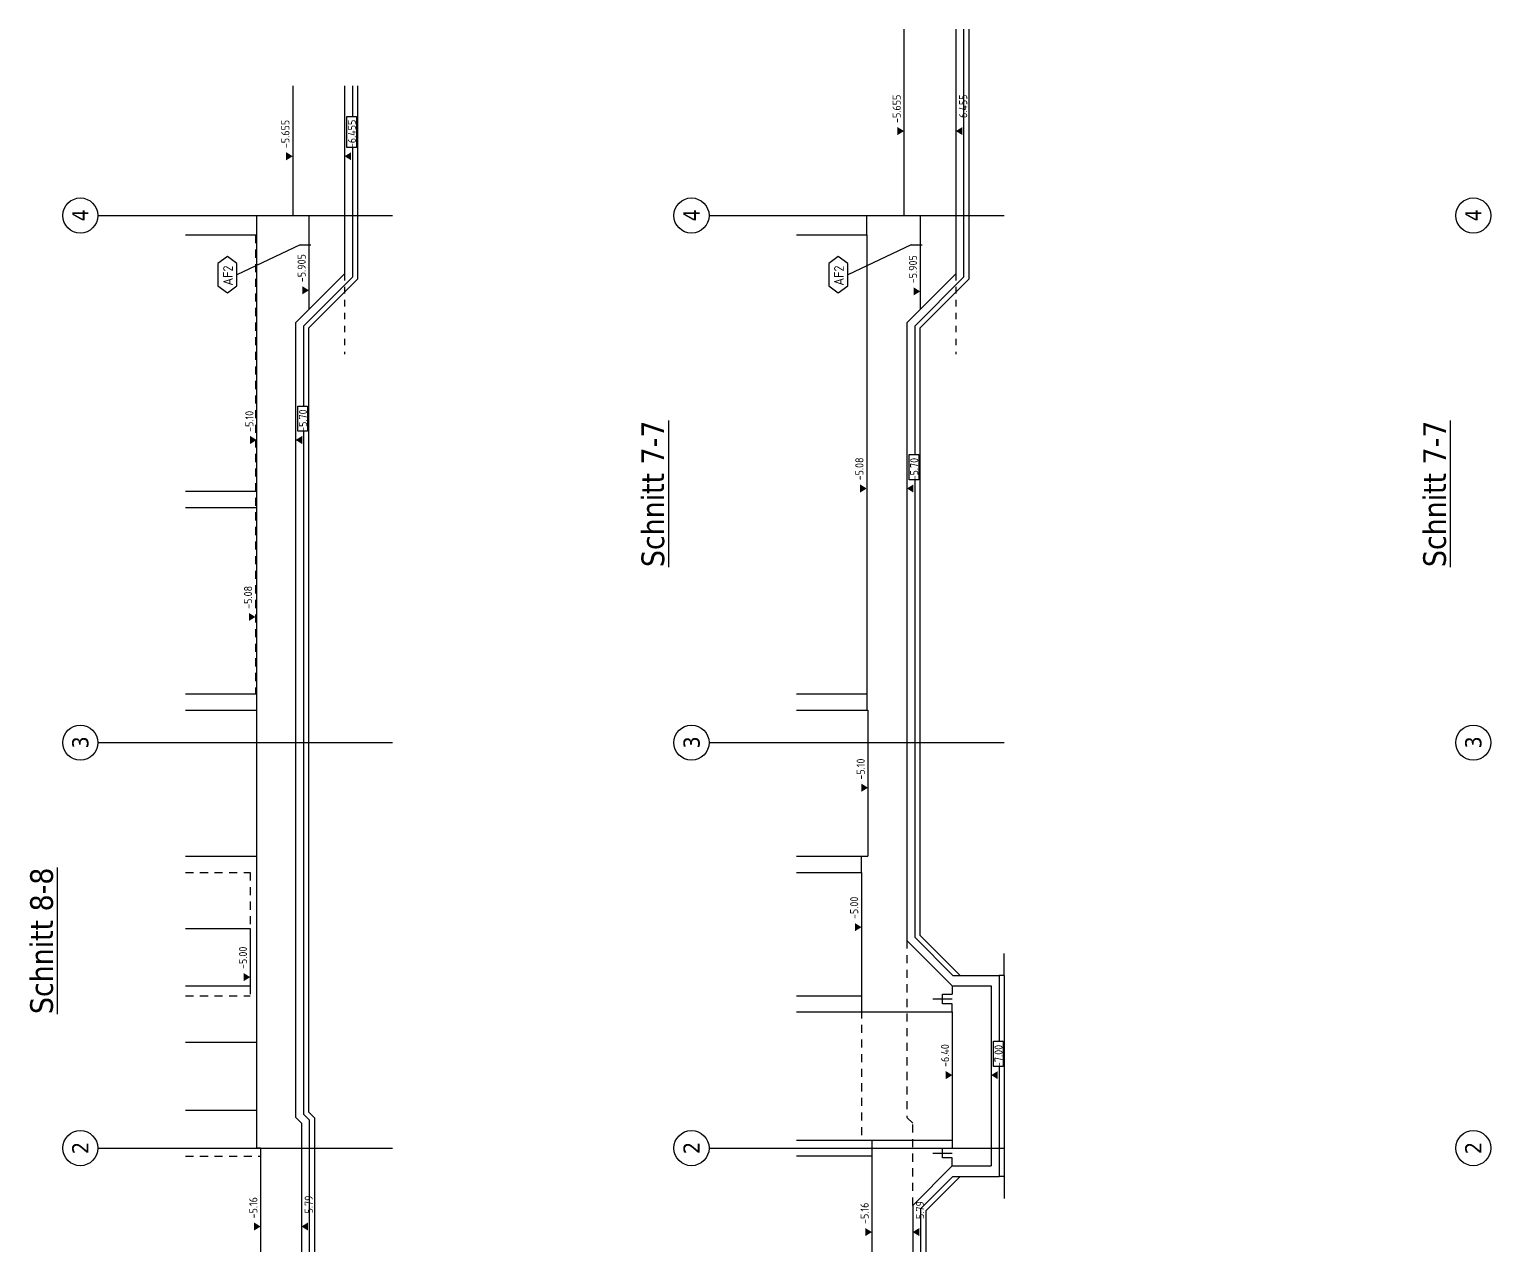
# Model space of a CAD drawing. Extents: x -28 to 85, y -37 to 54.
# Drawn here: x -28.46 to -5.93, y 1.14 to 19.98 of the extents above; entities that cross this region are included whole.
import ezdxf

# ---------------------------------------------------------------- set-up
doc = ezdxf.new("R2010")
doc.units = 0
doc.header["$LTSCALE"] = 0.5
for name, pattern in [('AUSGEZOGEN', [1000.01, 1000, 0.01]), ('DASHED', [0.75, 0.5, -0.25]), ('DOT', [0.175, 0.05, -0.125]), ('HIDDEN', [0.375, 0.25, -0.125]), ('VERDECKT', [0.375, 0.25, -0.125])]:
    doc.linetypes.add(name, pattern=pattern)
for name, color, linetype in [('ACHSEN', 7, 'Continuous'), ('AFB', 7, 'Continuous'), ('AFU', 7, 'Continuous'), ('BETON', 7, 'Continuous'), ('HILFE', 7, 'Continuous'), ('koten', 7, 'Continuous'), ('OBJEKT', 7, 'Continuous'), ('SFP_Achsen', 7, 'Continuous'), ('TEXT', 7, 'Continuous'), ('VERDECKT', 7, 'Continuous')]:
    doc.layers.add(name, color=color, linetype=linetype)
doc.layers.add('NOPLOT', color=7, linetype='Continuous', plot=False)
doc.styles.add('helv', font='tahoma.ttf')
doc.styles.add('txt', font='isocp.shx')
doc.linetypes.add('AFU_50K', pattern='A,0.15,["/",Standard,S=0.2,R=0,X=-0.01,Y=-0.1],0.07,["/",Standard,S=0.2,R=0,X=-0.01,Y=-0.1],0.15', length=0.37)
doc.linetypes.add('AFU_50M', pattern='A,0.45,["/",Standard,S=0.2,R=0,X=-0.01,Y=-0.1],0.07,["/",Standard,S=0.2,R=0,X=-0.01,Y=-0.1],0.45', length=0.97)

# ---------------------------------------------------------------- blocks, each defined once
blk = doc.blocks.new('okrd_o')
at = {"layer": 'koten', "color": 7, "linetype": 'Continuous'}
blk.add_solid([(-0.125, 0.202), (0.125, 0.202), (0, 0)], dxfattribs=at)
at = {"layer": 'koten', "style": 'txt'}
blk.add_attdef('OKRD', (0.25, 0.1), '', height=0.25, dxfattribs=at)
blk = doc.blocks.new('okrd_u')
at = {"layer": 'koten', "color": 7, "linetype": 'Continuous'}
blk.add_solid([(-0.125, -0.202), (0.125, -0.202), (0, 0)], dxfattribs=at)
at = {"layer": 'koten', "style": 'txt'}
blk.add_attdef('OKRD', (0.25, -0.35), '', height=0.25, dxfattribs=at)

msp = doc.modelspace()

# ---------------------------------------------------------------- linework, layer by layer
at = {"layer": 'ACHSEN', "color": 140, "linetype": 'AUSGEZOGEN'}
for p, q in [((-27.40077, 17.11339), (-22.85893, 17.11339)), ((-17.9779, 17.11339), (-13.4279, 17.11339)), ((-27.40077, 8.98839), (-22.85893, 8.98839)), ((-17.9779, 8.98839), (-13.4279, 8.98839)), ((-27.40077, 2.73839), (-22.85893, 2.73839)), ((-17.9779, 2.73839), (-13.4279, 2.73839))]:
    msp.add_line(p, q, dxfattribs=at)
at = {"layer": 'AFB', "color": 1, "linetype": 'AUSGEZOGEN'}
for p, q in [((-24.28277, 16.66339), (-24.11577, 16.66339)), ((-14.8599, 16.66339), (-14.6929, 16.66339))]:
    msp.add_line(p, q, dxfattribs=at)
for points in [[(-25.55086, 16.03005), (-25.40302, 15.9216), (-25.25519, 16.03005), (-25.25519, 16.37166), (-25.40302, 16.48011), (-25.55086, 16.37166)], [(-16.13299, 16.03005), (-15.98515, 15.9216), (-15.83732, 16.03005), (-15.83732, 16.37166), (-15.98515, 16.48011), (-16.13299, 16.37166)]]:
    msp.add_lwpolyline(points, close=True, dxfattribs=at)
at = {"layer": 'AFU', "color": 8, "linetype": 'AFU_50K'}
for p, q in [((-24.95077, 16.81339), (-24.95077, 17.11339)), ((-15.5479, 16.81339), (-15.5479, 17.11339)), ((-15.6279, 6.98839), (-15.6279, 7.23839)), ((-15.6279, 5.08838), (-15.6279, 4.83839)), ((-15.4679, 2.86339), (-15.4679, 2.61339))]:
    msp.add_line(p, q, dxfattribs=at)
at = {"layer": 'AFU', "color": 8, "linetype": 'AFU_50M'}
for p, q in [((-24.39577, 17.11339), (-24.14577, 17.11339)), ((-24.14577, 17.11339), (-24.14577, 15.66339)), ((-14.9729, 17.11339), (-14.7229, 17.11339)), ((-14.7229, 17.11339), (-14.7229, 15.66839))]:
    msp.add_line(p, q, dxfattribs=at)
at = {"layer": 'AFU', "color": 8, "linetype": 'AUSGEZOGEN'}
for p, q in [((-14.2279, 5.23839), (-14.2279, 5.11339)), ((-14.3779, 5.11339), (-14.2279, 5.11339)), ((-14.3779, 4.96339), (-14.3779, 5.11339)), ((-14.2279, 4.96339), (-14.3779, 4.96339)), ((-14.2279, 4.83839), (-14.2279, 4.96339)), ((-14.3779, 2.73839), (-14.2279, 2.73839)), ((-14.3779, 2.58839), (-14.3779, 2.73839)), ((-14.2279, 2.86339), (-14.2279, 2.73839)), ((-14.2279, 2.58839), (-14.3779, 2.58839)), ((-14.2279, 2.46339), (-14.2279, 2.58839))]:
    msp.add_line(p, q, dxfattribs=at)
at = {"layer": 'AFU', "color": 1, "linetype": 'AUSGEZOGEN'}
for p, q in [((-14.5279, 5.03839), (-14.2279, 5.03839)), ((-14.5279, 2.66339), (-14.2279, 2.66339))]:
    msp.add_line(p, q, dxfattribs=at)
at = {"layer": 'BETON', "color": 6, "linetype": 'AUSGEZOGEN'}
for p, q in [((-14.9729, 19.98442), (-14.9729, 17.11339)), ((-14.1729, 19.98442), (-14.1729, 16.21339)), ((-24.39577, 19.11339), (-24.39577, 17.11339)), ((-23.59577, 19.11339), (-23.59577, 16.21339)), ((-26.05077, 17.11339), (-24.39577, 17.11339)), ((-16.6279, 17.11339), (-14.9729, 17.11339)), ((-26.05077, 16.81339), (-24.95077, 16.81339)), ((-24.95077, 2.73839), (-24.95077, 16.81339)), ((-16.6279, 16.81339), (-15.5479, 16.81339)), ((-15.5479, 16.81339), (-15.5479, 9.48839)), ((-23.59577, 16.21339), (-24.35077, 15.45839)), ((-14.1729, 16.21339), (-14.9279, 15.45839)), ((-24.35077, 15.45839), (-24.35077, 3.21341)), ((-14.9279, 15.45839), (-14.9279, 5.93839)), ((-15.5479, 9.48839), (-15.5279, 9.48839)), ((-15.5279, 9.48839), (-15.5279, 7.23839)), ((-16.6279, 7.23839), (-15.5279, 7.23839)), ((-16.6279, 6.98839), (-15.6279, 6.98839)), ((-15.6279, 6.98839), (-15.6279, 5.08838)), ((-14.2279, 5.23839), (-14.9279, 5.93839)), ((-14.2279, 5.23839), (-13.6279, 5.23839)), ((-13.6279, 5.23839), (-13.6279, 2.46339)), ((-16.6279, 5.08838), (-15.6279, 5.08838)), ((-16.6279, 4.83839), (-14.2279, 4.83839)), ((-15.6279, 4.83839), (-14.2279, 4.83839)), ((-14.2279, 4.83839), (-14.2279, 2.86339)), ((-24.35077, 3.21341), (-24.26077, 3.12341)), ((-24.26077, 3.12341), (-24.26077, 1.14135)), ((-24.89077, 2.73839), (-24.95077, 2.73839)), ((-24.89077, 2.73839), (-24.89077, 1.14135)), ((-16.6279, 2.86339), (-14.2279, 2.86339)), ((-15.4679, 2.61339), (-16.6279, 2.61339)), ((-15.4679, 2.61339), (-15.4679, 1.14135)), ((-14.2279, 2.46339), (-14.8379, 1.85339)), ((-14.2279, 2.46339), (-13.6279, 2.46339)), ((-14.8379, 1.85339), (-14.8379, 1.14135))]:
    msp.add_line(p, q, dxfattribs=at)
at = {"layer": 'HILFE', "color": 102, "linetype": 'AUSGEZOGEN'}
for p, q in [((-14.0529, 19.98442), (-14.0529, 16.16368)), ((-13.9729, 19.98442), (-13.9729, 16.13054)), ((-23.47577, 19.11339), (-23.47577, 18.63803)), ((-23.39577, 19.11339), (-23.39577, 16.13054)), ((-23.47577, 18.16084), (-23.47577, 16.16368)), ((-24.28277, 16.66339), (-25.25519, 16.20085)), ((-14.8599, 16.66339), (-15.83732, 16.20085)), ((-23.47577, 16.16368), (-24.23077, 15.40868)), ((-23.39577, 16.13054), (-24.15077, 15.37554)), ((-14.0529, 16.16368), (-14.8079, 15.40868)), ((-13.9729, 16.13054), (-14.7279, 15.37554)), ((-24.23077, 15.40868), (-24.23077, 14.17633)), ((-24.15077, 15.37554), (-24.15077, 3.29625)), ((-14.8079, 15.40868), (-14.8079, 13.42871)), ((-14.7279, 15.37554), (-14.7279, 6.02123)), ((-24.23077, 13.78764), (-24.23077, 3.26311)), ((-14.8079, 13.04003), (-14.8079, 5.98809)), ((-14.21819, 5.39839), (-14.8079, 5.98809)), ((-14.7279, 6.02123), (-14.10505, 5.39839)), ((-13.4279, 5.39839), (-13.4279, 5.73839)), ((-14.21819, 5.39839), (-13.5079, 5.39839)), ((-13.4279, 5.39839), (-13.5079, 5.39839)), ((-13.5079, 5.39839), (-13.5079, 4.38705)), ((-13.4279, 5.39839), (-13.4279, 2.30339)), ((-13.5079, 3.99836), (-13.5079, 2.30339)), ((-24.23077, 3.26311), (-24.14077, 3.17311)), ((-24.15077, 3.29625), (-24.06077, 3.20625)), ((-24.14077, 3.17311), (-24.14077, 1.14135)), ((-24.06077, 3.20625), (-24.06077, 1.14135)), ((-14.21819, 2.30339), (-14.7179, 1.80368)), ((-14.10505, 2.30339), (-14.6379, 1.77054)), ((-14.21819, 2.30339), (-13.5079, 2.30339)), ((-13.4279, 2.30339), (-13.5079, 2.30339)), ((-13.4279, 2.30339), (-13.4279, 1.96339)), ((-14.7179, 1.80368), (-14.7179, 1.14135)), ((-14.6379, 1.77054), (-14.6379, 1.14135))]:
    msp.add_line(p, q, dxfattribs=at)
at = {"layer": 'HILFE', "color": 102, "linetype": 'DOT'}
for p, q in [((-23.59577, 16.21339), (-23.59577, 14.97403)), ((-14.1729, 16.21339), (-14.1729, 14.97403))]:
    msp.add_line(p, q, dxfattribs=at)
at = {"layer": 'NOPLOT', "color": 191, "linetype": 'AUSGEZOGEN'}
for points in [[(-23.56262, 18.16084), (-23.56262, 18.63803), (-23.41239, 18.63803), (-23.41239, 18.16084)], [(-24.31762, 13.78764), (-24.31762, 14.17633), (-24.16739, 14.17633), (-24.16739, 13.78764)], [(-14.89475, 13.04003), (-14.89475, 13.42871), (-14.74452, 13.42871), (-14.74452, 13.04003)], [(-13.59475, 3.99836), (-13.59475, 4.38705), (-13.44452, 4.38705), (-13.44452, 3.99836)]]:
    msp.add_lwpolyline(points, close=True, dxfattribs=at)
at = {"layer": 'OBJEKT', "color": 7, "linetype": 'AUSGEZOGEN'}
for p, q in [((-26.05077, 12.86339), (-24.95077, 12.86339)), ((-26.05077, 12.61339), (-24.95077, 12.61339)), ((-26.05077, 9.73839), (-24.95077, 9.73839)), ((-16.6279, 9.73839), (-15.5479, 9.73839)), ((-26.05077, 9.48839), (-24.95077, 9.48839)), ((-16.6279, 9.48839), (-15.5479, 9.48839)), ((-26.05077, 7.23839), (-24.95077, 7.23839)), ((-26.05077, 6.12338), (-25.05077, 6.12338)), ((-25.05077, 6.12338), (-25.05077, 5.23839)), ((-26.05077, 5.23839), (-25.05077, 5.23839)), ((-26.05077, 4.37339), (-24.95077, 4.37339)), ((-26.05077, 3.32339), (-24.95077, 3.32339))]:
    msp.add_line(p, q, dxfattribs=at)
at = {"layer": 'SFP_Achsen', "color": 7, "linetype": 'AUSGEZOGEN'}
for centre in [(-27.67125, 17.11339), (-18.24837, 17.11339), (-6.1978, 17.11339), (-27.67125, 8.98839), (-18.24837, 8.98839), (-6.1978, 8.98839), (-27.67125, 2.73839), (-18.24837, 2.73839), (-6.1978, 2.73839)]:
    msp.add_circle(centre, 0.27048, dxfattribs=at)
at = {"layer": 'VERDECKT', "color": 7, "linetype": 'HIDDEN'}
for p, q in [((-24.97077, 16.81339), (-24.97077, 9.73839)), ((-14.9279, 5.93839), (-14.9279, 3.21339)), ((-25.05077, 5.23839), (-25.05077, 5.08838)), ((-26.05077, 5.08838), (-25.05077, 5.08838)), ((-15.6279, 5.08838), (-15.6279, 2.86339)), ((-14.8379, 3.12339), (-14.9279, 3.21339)), ((-14.8379, 1.85339), (-14.8379, 3.12339)), ((-26.05077, 2.61339), (-24.89077, 2.61339))]:
    msp.add_line(p, q, dxfattribs=at)
at = {"layer": 'VERDECKT', "color": 7, "linetype": 'VERDECKT'}
for p, q in [((-26.05077, 6.98839), (-25.05077, 6.98839)), ((-25.05077, 6.98839), (-25.05077, 6.12338))]:
    msp.add_line(p, q, dxfattribs=at)

# ---------------------------------------------------------------- block references
at = {"layer": 'koten', "color": 7, "linetype": 'DASHED', "xscale": 0.5, "yscale": 0.5, "zscale": 0.5, "rotation": 90}
for p, values in [((-14.9729, 18.4148), {'OKRD': '-5.655'}), ((-24.39577, 18.02659), {'OKRD': '-5.655'}), ((-24.14577, 15.96059), {'OKRD': '-5.905'}), ((-14.7229, 15.94398), {'OKRD': '-5.905'}), ((-24.95077, 13.65339), {'OKRD': '-5.10'}), ((-15.5479, 12.90578), {'OKRD': '-5.08'}), ((-24.97077, 10.92589), {'OKRD': '-5.08'}), ((-15.5279, 8.29373), {'OKRD': '-5.10'}), ((-15.6279, 6.1446), {'OKRD': '-5.00'}), ((-25.05077, 5.3746), {'OKRD': '-5.00'}), ((-14.2279, 3.86412), {'OKRD': '-6.40'}), ((-24.89077, 1.53053), {'OKRD': '-5.16'}), ((-15.4679, 1.44478), {'OKRD': '-5.16'})]:
    msp.add_blockref('okrd_o', p, dxfattribs=at).add_auto_attribs(values)
at = {"layer": 'koten', "color": 7, "linetype": 'AUSGEZOGEN', "xscale": 0.5, "yscale": 0.5, "zscale": 0.5, "rotation": 90}
for p, values in [((-14.1729, 18.4148), {'OKRD': '-6.455'}), ((-23.59577, 18.02659), {'OKRD': '-6.455'}), ((-24.35077, 13.65339), {'OKRD': '-5.70'}), ((-14.9279, 12.90578), {'OKRD': '-5.70'}), ((-13.6279, 3.86412), {'OKRD': '-7.00'}), ((-24.26077, 1.53053), {'OKRD': '-5.79'}), ((-14.8379, 1.44478), {'OKRD': '-5.79'})]:
    msp.add_blockref('okrd_u', p, dxfattribs=at).add_auto_attribs(values)

# ---------------------------------------------------------------- texts
at = {"layer": 'AFB', "color": 7, "linetype": 'AUSGEZOGEN', "style": 'txt'}
for p in [(-25.31825, 16.03219), (-15.90038, 16.03219)]:
    msp.add_text('AF2', height=0.15, rotation=90, dxfattribs=at).set_placement(p)
at = {"layer": 'SFP_Achsen', "color": 6, "linetype": 'AUSGEZOGEN', "style": 'helv'}
for s, p in [('4', (-27.54504, 17.02277)), ('4', (-18.12217, 17.02277)), ('4', (-6.07159, 17.02277)), ('3', (-27.54504, 8.89777)), ('3', (-18.12217, 8.89777)), ('3', (-6.07159, 8.89777)), ('2', (-27.54504, 2.64777)), ('2', (-18.12217, 2.64777)), ('2', (-6.07159, 2.64777))]:
    msp.add_text(s, height=0.25, rotation=90, dxfattribs=at).set_placement(p)
at = {"layer": 'TEXT', "color": 5, "linetype": 'AUSGEZOGEN', "style": 'helv'}
for s, p in [('%%USchnitt 7-7', (-18.6696, 11.69518)), ('%%USchnitt 7-7', (-6.61903, 11.69518)), ('%%USchnitt 8-8', (-28.09248, 4.80565))]:
    msp.add_text(s, height=0.35, rotation=90, dxfattribs=at).set_placement(p)

doc.saveas('drawing.dxf')
